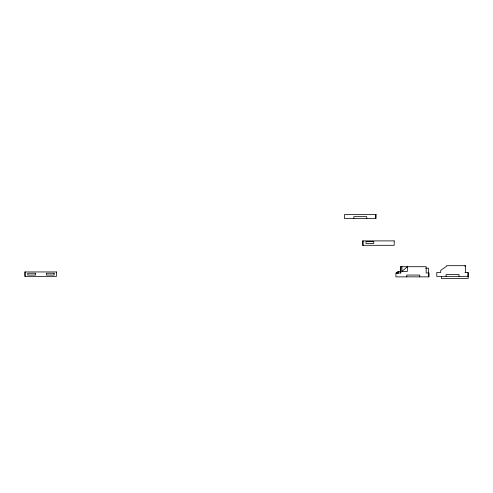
<?xml version="1.0" encoding="UTF-8"?>
<svg xmlns="http://www.w3.org/2000/svg" width="493" height="493" viewBox="0 0 493 493"><rect width="100%" height="100%" fill="white"/><g stroke="black" fill="none" stroke-linecap="round" stroke-linejoin="round"><path stroke-width="0.74" d="M397.5 273.368L398.067 272.98L397.968 271.433M401.931 266.719L401.931 271.433L407.329 266.719M465.478 266.202L464.961 266.202L464.961 265.684M425.662 268.198L428.534 268.198L428.534 276.863M400.378 271.433L397.999 271.433L397.999 273.504M401.931 271.433L407.329 271.433L407.329 266.202M464.961 272.469L468.35 272.469L468.35 276.345L436.78 276.345L436.78 272.469L440.717 272.469L440.717 270.398L446.627 266.202L446.627 265.684L465.478 265.684L465.478 272.469M468.202 275.827L468.202 278.416L441.371 278.416L441.371 276.345M467.832 272.469L467.832 276.345M459.032 276.345L459.032 274.533L446.097 274.533L446.097 276.345M419.734 276.863L419.734 275.051L406.799 275.051L406.799 276.863M400.895 266.719L400.895 272.986L395.928 272.986L395.928 276.863L429.052 276.863L429.052 272.986L426.18 272.986L426.18 266.719L400.378 266.719L400.378 272.986M396.964 272.986L396.964 273.504M375.561 214.584L375.561 218.467M366.761 218.467L366.761 216.655L353.826 216.655L353.826 218.467M363.168 240.898L363.168 245.298M25.426 271.951L25.426 276.345M396.563 272.906A1.553 1.553 0 0 1 396.655 272.728M396.902 272.401A1.553 1.553 0 0 1 397.056 272.272M376.079 214.584L344.508 214.584L344.508 218.467L376.079 218.467L376.079 214.584M394.215 240.898L362.392 240.898L362.392 245.298L394.215 245.298L394.215 240.898M373.749 241.613L365.985 241.613L365.985 243.425L373.749 243.425L373.749 241.613M56.479 271.951L24.65 271.951L24.65 276.345L56.479 276.345L56.479 271.951M35.521 273.245L27.756 273.245L27.756 275.051L35.521 275.051L35.521 273.245M54.15 273.245L46.385 273.245L46.385 275.051L54.15 275.051L54.15 273.245"/></g></svg>
